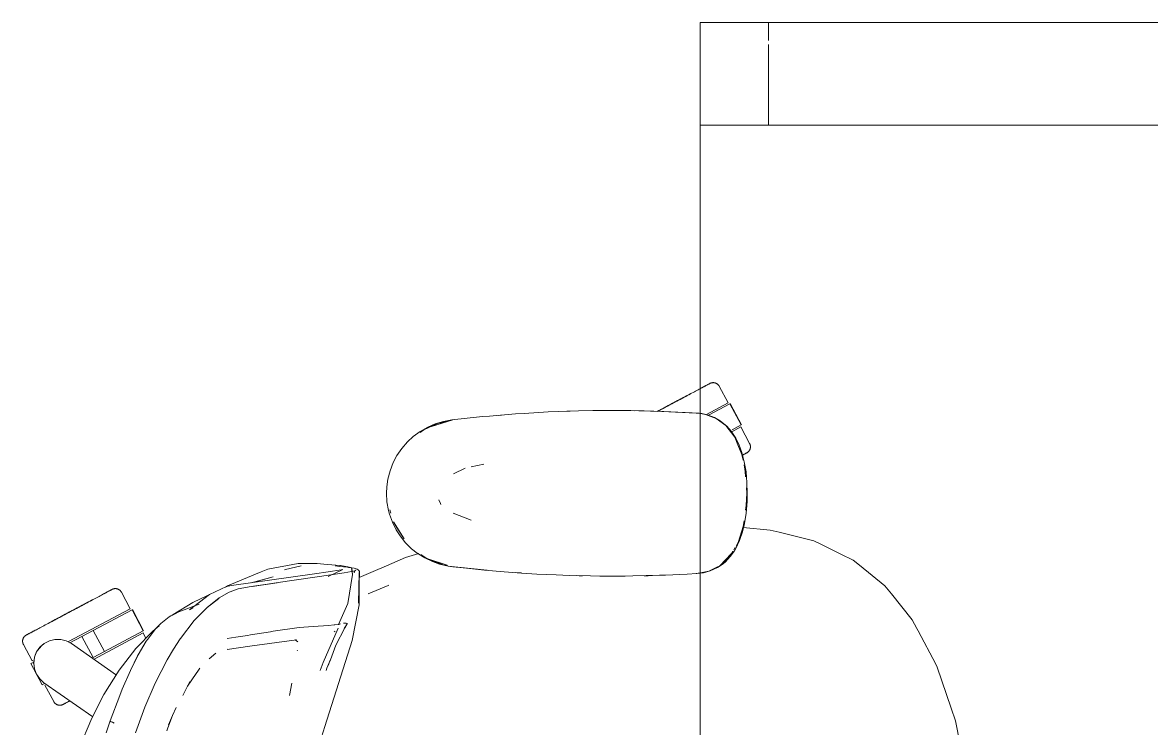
# Model space of a CAD drawing. Header units: millimetres. Extents: x 155927 to 326028, y -36033 to 97293.
# Drawn here: x 158145 to 158806, y 10579 to 10992 of the extents above; entities that cross this region are included whole.
import ezdxf

# ---------------------------------------------------------------- set-up
doc = ezdxf.new("R2010")
doc.units = ezdxf.units.MM
doc.header["$MEASUREMENT"] = 0
doc.layers.add('G-IMPT', color=8, linetype='CONTINUOUS', lineweight=9)
doc.layers.add('I-FURN', color=8, linetype='CONTINUOUS', lineweight=9)

msp = doc.modelspace()

# ---------------------------------------------------------------- linework, layer by layer
at = {"layer": 'G-IMPT'}
for p, q in [((158433.3, 10763.27), (158418.24, 10762.02)), ((158433.3, 10763.27), (158438.39, 10763.6)), ((158438.39, 10763.6), (158452.53, 10764.41)), ((158458.55, 10764.66), (158452.53, 10764.41)), ((158458.55, 10764.66), (158470.31, 10765.05)), ((158463.44, 10764.8), (158465.37, 10764.91)), ((158478.73, 10765.21), (158470.31, 10765.05)), ((158478.73, 10765.21), (158489.52, 10765.3)), ((158478.73, 10765.21), (158498.91, 10765.26)), ((158478.73, 10765.21), (158508.75, 10765.1)), ((158508.75, 10765.1), (158489.52, 10765.3)), ((158498.91, 10765.26), (158508.75, 10765.1)), ((158498.91, 10765.26), (158520.31, 10764.75)), ((158498.91, 10765.26), (158519.1, 10764.79)), ((158498.91, 10765.22), (158500.95, 10765.24)), ((158500.95, 10765.24), (158503.16, 10765.16)), ((158508.75, 10765.1), (158520.31, 10764.75)), ((158520.31, 10764.75), (158519.1, 10764.79)), ((158519.1, 10764.79), (158540.88, 10763.71)), ((158519.1, 10764.79), (158539.28, 10763.82)), ((158520.31, 10764.75), (158540.88, 10763.71)), ((158540.88, 10763.71), (158539.28, 10763.82)), ((158540.88, 10763.71), (158542.53, 10763.45)), ((158544.75, 10762.99), (158541.65, 10763.46)), ((158544.93, 10763.01), (158542.53, 10763.45)), ((158544.75, 10762.99), (158550.94, 10760.58)), ((158544.93, 10763.01), (158546.27, 10762.64)), ((158387.73, 10757.73), (158379.67, 10753.99)), ((158382.04, 10755.6), (158386.28, 10757.41)), ((158396.7, 10759.77), (158384.24, 10755.94)), ((158384.24, 10755.94), (158393.39, 10758.85)), ((158386.28, 10757.41), (158391.14, 10758.88)), ((158387.73, 10757.73), (158396.14, 10759.64)), ((158396.19, 10759.77), (158391.14, 10758.88)), ((158396.7, 10759.77), (158393.39, 10758.85)), ((158414.11, 10761.68), (158396.19, 10759.77)), ((158418.24, 10762.02), (158414.11, 10761.68)), ((158425.12, 10762.62), (158423.44, 10762.45)), ((158549.91, 10761.25), (158546.27, 10762.64)), ((158549.91, 10761.25), (158553.35, 10759.29)), ((158550.94, 10760.58), (158556.57, 10756.41)), ((158553.35, 10759.29), (158557.09, 10756.21)), ((158556.57, 10756.41), (158561.78, 10749.62)), ((158559.75, 10753.18), (158557.09, 10756.21)), ((158373.52, 10750.09), (158370.08, 10746.92)), ((158373.52, 10750.09), (158377.6, 10753.09)), ((158377.56, 10752.39), (158379.67, 10753.99)), ((158382.04, 10755.6), (158377.6, 10753.09)), ((158562.41, 10749.13), (158559.75, 10753.18)), ((158561.78, 10749.62), (158563.62, 10745.23)), ((158363.93, 10738.92), (158366.76, 10743.09)), ((158366.76, 10743.09), (158370.08, 10746.92)), ((158562.41, 10749.13), (158564.39, 10745.05)), ((158565.95, 10739.61), (158563.62, 10745.23)), ((158565.98, 10740.72), (158564.39, 10745.05)), ((158363.93, 10738.92), (158361.74, 10734.76)), ((158565.95, 10739.61), (158566.66, 10736.14)), ((158565.98, 10740.72), (158567.41, 10735.24)), ((158358.64, 10725.18), (158359.9, 10730.05)), ((158361.74, 10734.76), (158359.9, 10730.05)), ((158397.07, 10728.2), (158403.85, 10731.46)), ((158414.9, 10733.8), (158407.47, 10732.23)), ((158567.22, 10733.39), (158567.99, 10729.65)), ((158568.41, 10729.31), (158567.41, 10735.24)), ((158358.64, 10725.18), (158357.99, 10720.67)), ((158567.99, 10729.65), (158568.19, 10726.44)), ((158568.41, 10729.31), (158568.97, 10723.16)), ((158569.15, 10716.82), (158568.97, 10723.16)), ((158357.82, 10716.82), (158357.99, 10720.67)), ((158357.82, 10716.82), (158358.12, 10711.78)), ((158568.55, 10709.65), (158568.78, 10716.82)), ((158568.59, 10719.93), (158568.78, 10716.82)), ((158569.06, 10712.31), (158569.15, 10716.82)), ((158358.12, 10711.78), (158359, 10706.83)), ((158388.44, 10712.99), (158389.45, 10710.77)), ((158389.45, 10710.77), (158389.75, 10710.32)), ((158569.06, 10712.31), (158568.49, 10705)), ((158359, 10706.83), (158359.56, 10704.7)), ((158361.27, 10699.93), (158359.56, 10704.7)), ((158360.36, 10705.14), (158359.74, 10707.17)), ((158407.4, 10701.1), (158396.98, 10705.25)), ((158567.37, 10698.24), (158568.49, 10705)), ((158568.55, 10709.65), (158568.15, 10706.87)), ((158361.27, 10699.93), (158363.51, 10695.42)), ((158361.92, 10700.03), (158364.08, 10696.35)), ((158361.92, 10700.03), (158368.24, 10690.08)), ((158566.82, 10697.4), (158563.79, 10688)), ((158566.39, 10694.31), (158567.37, 10698.24)), ((158566.69, 10696.77), (158582.57, 10695.33)), ((158567.28, 10700.69), (158566.82, 10697.4)), ((158363.51, 10695.42), (158365.78, 10691.87)), ((158364.08, 10696.35), (158368.24, 10690.08)), ((158368.97, 10687.9), (158365.78, 10691.87)), ((158566.39, 10694.31), (158564.65, 10689.22)), ((158582.57, 10695.33), (158587.86, 10694.03)), ((158590.23, 10693.45), (158587.86, 10694.03)), ((158608.17, 10689.05), (158590.23, 10693.45)), ((158368.97, 10687.9), (158372.58, 10684.35)), ((158372.58, 10684.35), (158375.88, 10681.73)), ((158562.04, 10685.08), (158561.18, 10683.64)), ((158562.45, 10684.58), (158561.64, 10683.21)), ((158564.65, 10689.22), (158562.45, 10684.58)), ((158563.79, 10688), (158562.57, 10685.96)), ((158612.53, 10686.9), (158608.17, 10689.05)), ((158612.53, 10686.9), (158624, 10681.26)), ((158369.05, 10679.28), (158357.92, 10674.42)), ((158369.05, 10679.28), (158376.87, 10681.54)), ((158380.21, 10679), (158375.88, 10681.73)), ((158381.53, 10678.6), (158377.95, 10681.02)), ((158380.21, 10679), (158384.79, 10676.81)), ((158381.53, 10678.6), (158384.24, 10677.7)), ((158381.53, 10678.6), (158393.39, 10674.79)), ((158390.75, 10675), (158382.57, 10678.2)), ((158384.24, 10677.7), (158393.39, 10674.79)), ((158384.79, 10676.81), (158388.92, 10675.36)), ((158560.02, 10681.79), (158553.12, 10674.4)), ((158558.83, 10679.7), (158553.12, 10674.4)), ((158558.61, 10680.16), (158555.53, 10676.63)), ((158556.33, 10676.71), (158559.2, 10679.76)), ((158560.02, 10681.79), (158558.74, 10680.32)), ((158560.71, 10682.85), (158558.83, 10679.7)), ((158559.2, 10679.76), (158561.64, 10683.21)), ((158631.17, 10677.73), (158624, 10681.26)), ((158634.82, 10674.75), (158631.17, 10677.73)), ((158281.14, 10669.47), (158284.5, 10670.86)), ((158288.36, 10672.46), (158284.5, 10670.86)), ((158306.06, 10675.69), (158288.36, 10672.46)), ((158298.62, 10672.24), (158298.04, 10672.09)), ((158307.92, 10674.28), (158298.62, 10672.24)), ((158306.06, 10675.69), (158313.03, 10675.72)), ((158317.2, 10675.72), (158313.03, 10675.72)), ((158314.34, 10669.51), (158325, 10670.95)), ((158321.15, 10675.38), (158317.2, 10675.72)), ((158321.15, 10675.38), (158330.48, 10674.58)), ((158323.75, 10668.14), (158332.19, 10672.14)), ((158326.3, 10671.17), (158325, 10670.95)), ((158325.3, 10669.12), (158333.15, 10670.23)), ((158331.32, 10672), (158326.3, 10671.17)), ((158330.31, 10674.06), (158327.72, 10674.27)), ((158330.31, 10674.06), (158335, 10673.54)), ((158330.48, 10674.58), (158330.95, 10674.53)), ((158335.2, 10673.72), (158330.95, 10674.53)), ((158332.19, 10672.14), (158331.32, 10672)), ((158339.42, 10671.34), (158333.15, 10670.23)), ((158335.61, 10673.46), (158335, 10673.54)), ((158335.2, 10673.72), (158337.52, 10673.28)), ((158335.61, 10673.46), (158338.89, 10672.93)), ((158337.28, 10672.87), (158337.91, 10669.33)), ((158337.28, 10672.87), (158337.97, 10669.29)), ((158337.91, 10669.33), (158337.52, 10673.28)), ((158338.8, 10671.17), (158339.9, 10671.73)), ((158338.8, 10671.17), (158339.42, 10671.34)), ((158338.89, 10672.93), (158340.75, 10672.38)), ((158339.08, 10670.8), (158339, 10670.3)), ((158339.08, 10670.8), (158339.4, 10671.34)), ((158339.4, 10671.34), (158339.9, 10671.73)), ((158341.29, 10672.06), (158340.75, 10672.38)), ((158341.29, 10672.06), (158341.66, 10671.56)), ((158341.45, 10652.43), (158342.03, 10670.87)), ((158341.45, 10652.43), (158341.93, 10670.41)), ((158342.06, 10670.99), (158341.66, 10671.56)), ((158342.06, 10670.99), (158341.87, 10670.12)), ((158341.87, 10670.12), (158341.89, 10670.24)), ((158341.88, 10651.54), (158341.93, 10670.41)), ((158341.93, 10670.41), (158341.89, 10670.24)), ((158350.09, 10671), (158341.92, 10667.44)), ((158342.03, 10670.87), (158341.93, 10670.41)), ((158357.92, 10674.42), (158350.09, 10671)), ((158393.88, 10674.2), (158388.92, 10675.36)), ((158393.81, 10674.42), (158390.75, 10675)), ((158393.88, 10674.2), (158416.84, 10671.75)), ((158393.88, 10674.2), (158396.7, 10673.87)), ((158393.88, 10674.2), (158415.32, 10671.85)), ((158416.84, 10671.75), (158396.7, 10673.87)), ((158415.32, 10671.85), (158426.72, 10670.86)), ((158437, 10670.14), (158426.72, 10670.86)), ((158434.96, 10670.27), (158433.54, 10670.41)), ((158434.96, 10670.27), (158436.87, 10670.18)), ((158541.58, 10670.25), (158539.28, 10669.82)), ((158546.62, 10671.19), (158541.65, 10670.26)), ((158541.65, 10670.09), (158543.51, 10670.32)), ((158543.51, 10670.32), (158547.47, 10671.39)), ((158550.88, 10673.29), (158546.62, 10671.19)), ((158551.79, 10673.37), (158547.47, 10671.39)), ((158550.88, 10673.29), (158553.12, 10674.4)), ((158551.79, 10673.37), (158555.01, 10675.58)), ((158553.12, 10674.4), (158555.53, 10676.63)), ((158556.33, 10676.71), (158555.01, 10675.58)), ((158634.82, 10674.75), (158649.77, 10662.58)), ((158264.69, 10662.68), (158281.14, 10669.47)), ((158314.34, 10669.51), (158267.12, 10662.84)), ((158291.54, 10667.96), (158278.6, 10664.46)), ((158293.82, 10664.47), (158278.66, 10662.17)), ((158294.43, 10664.57), (158279.24, 10662.24)), ((158293.82, 10664.47), (158279.24, 10662.24)), ((158291.54, 10667.96), (158279.65, 10664.61)), ((158294.43, 10664.57), (158325.3, 10669.12)), ((158335.25, 10652.24), (158337.97, 10669.29)), ((158437, 10670.14), (158445.88, 10669.57)), ((158457.18, 10669.04), (158445.88, 10669.57)), ((158457.18, 10669.04), (158465.06, 10668.74)), ((158477.37, 10668.45), (158465.06, 10668.74)), ((158468.93, 10668.66), (158470.59, 10668.58)), ((158470.59, 10668.58), (158472.67, 10668.58)), ((158477.37, 10668.45), (158482.84, 10668.37)), ((158497.55, 10668.37), (158482.84, 10668.37)), ((158502.06, 10668.42), (158497.55, 10668.37)), ((158502.06, 10668.42), (158517.73, 10668.8)), ((158508.79, 10668.59), (158511.01, 10668.6)), ((158513.69, 10668.71), (158511.01, 10668.6)), ((158517.73, 10668.8), (158521.28, 10668.92)), ((158533.84, 10669.54), (158521.28, 10668.92)), ((158533.84, 10669.54), (158539.5, 10669.82)), ((158539.5, 10669.82), (158541.58, 10670.08)), ((158242.54, 10648.64), (158254.19, 10657.56)), ((158254.19, 10657.56), (158260.77, 10660.62)), ((158259.94, 10655.62), (158265.78, 10658.91)), ((158260.77, 10660.62), (158264.13, 10662.19)), ((158263.52, 10661.9), (158264.69, 10662.68)), ((158267.12, 10662.84), (158264.13, 10662.19)), ((158266.2, 10659.12), (158265.78, 10658.91)), ((158266.2, 10659.12), (158270.99, 10660.87)), ((158270.99, 10660.87), (158278.66, 10662.17)), ((158347.03, 10657.97), (158358.88, 10662.9)), ((158359.15, 10663), (158358.88, 10662.9)), ((158649.77, 10662.58), (158653.53, 10657.92)), ((158665.74, 10642.79), (158653.53, 10657.92)), ((158232.98, 10645.81), (158244.43, 10652.93)), ((158248.2, 10651.87), (158236.29, 10647.36)), ((158244.43, 10652.93), (158253.06, 10656.91)), ((158259.72, 10655.29), (158252.77, 10649.89)), ((158252.77, 10649.89), (158256.34, 10652.7)), ((158252.98, 10650.2), (158259.94, 10655.62)), ((158259.72, 10655.29), (158256.34, 10652.7)), ((158335.25, 10652.24), (158329.67, 10639.95)), ((158337.69, 10630.59), (158341.88, 10651.54)), ((158230.49, 10644.5), (158225.62, 10640.64)), ((158231.62, 10645.12), (158230.49, 10644.5)), ((158231.62, 10645.12), (158234.06, 10646.29)), ((158232.98, 10645.81), (158232.21, 10645.31)), ((158234.06, 10646.29), (158236.29, 10647.36)), ((158242.54, 10648.64), (158244.38, 10649.69)), ((158252.98, 10650.2), (158245.24, 10642.3)), ((158222.73, 10637.62), (158218.01, 10631.49)), ((158224.73, 10639.2), (158221.06, 10636.2)), ((158222.73, 10637.62), (158225.62, 10640.64)), ((158245.24, 10642.3), (158237.22, 10631.86)), ((158306.67, 10638.26), (158291.45, 10636.05)), ((158306.67, 10638.26), (158306.75, 10638.27)), ((158306.75, 10638.27), (158314.99, 10638.89)), ((158323.84, 10639.52), (158314.99, 10638.89)), ((158320.71, 10617.76), (158329.64, 10637.92)), ((158323.84, 10639.52), (158327.25, 10639.77)), ((158327.62, 10639.82), (158327.25, 10639.77)), ((158327.62, 10639.82), (158330.08, 10640.1)), ((158328.26, 10627.87), (158333.54, 10637.98)), ((158330.08, 10640.1), (158330.14, 10640.12)), ((158330.91, 10640.4), (158330.14, 10640.12)), ((158332.65, 10640.88), (158334.18, 10640.71)), ((158334.89, 10640.43), (158333.05, 10637.73)), ((158334.89, 10640.43), (158333.54, 10637.98)), ((158334.18, 10640.71), (158334.87, 10640.56)), ((158334.87, 10640.56), (158334.89, 10640.43)), ((158334.89, 10640.43), (158334.93, 10640.27)), ((158665.74, 10642.79), (158668.44, 10637.66)), ((158669.17, 10636.28), (158668.44, 10637.66)), ((158221.06, 10636.2), (158211.1, 10625.9)), ((158218.01, 10631.49), (158217.15, 10630.2)), ((158233.17, 10625.51), (158237.05, 10631.61)), ((158237.22, 10631.86), (158237.05, 10631.61)), ((158269.63, 10632.61), (158264.56, 10631.87)), ((158269.63, 10632.61), (158276.47, 10633.67)), ((158276.47, 10633.67), (158278.13, 10633.94)), ((158277.82, 10627.26), (158305.16, 10630.99)), ((158289.9, 10635.8), (158278.13, 10633.94)), ((158291.45, 10636.05), (158289.9, 10635.8)), ((158306.01, 10629.88), (158304.45, 10631.12)), ((158304.66, 10631.08), (158304.89, 10631.04)), ((158305.16, 10630.99), (158304.89, 10631.04)), ((158321.7, 10580.34), (158337.69, 10630.59)), ((158327.26, 10635.75), (158327.7, 10636.02)), ((158669.17, 10636.28), (158679.47, 10616.77)), ((158201.29, 10613.3), (158211.1, 10625.9)), ((158212.42, 10622.2), (158217.15, 10630.2)), ((158233.17, 10625.51), (158229.4, 10619.28)), ((158277.82, 10627.26), (158264.47, 10625.48)), ((158264.47, 10625.48), (158264.94, 10625.62)), ((158305.66, 10624.93), (158305.61, 10624.58)), ((158328.26, 10627.87), (158325.01, 10619.4)), ((158207.89, 10613.15), (158212.42, 10622.2)), ((158207.89, 10613.15), (158212.11, 10621.6)), ((158208.11, 10613.59), (158212.42, 10622.2)), ((158212.42, 10622.2), (158212.11, 10621.6)), ((158225.83, 10612.49), (158229.4, 10619.28)), ((158253.97, 10619.98), (158257.88, 10623.32)), ((158318.97, 10613.18), (158320.71, 10617.76)), ((158322.99, 10614.5), (158325.02, 10619.61)), ((158325.01, 10619.4), (158322.99, 10614.5)), ((158325.02, 10619.61), (158323.61, 10616.07)), ((158201.29, 10613.3), (158192.32, 10599.01)), ((158207.89, 10613.15), (158203.12, 10602.19)), ((158208.11, 10613.59), (158207.89, 10613.15)), ((158225.83, 10612.49), (158222.44, 10605.76)), ((158244.2, 10608.21), (158247.7, 10613.34)), ((158247.7, 10613.34), (158248.45, 10614.45)), ((158322.99, 10614.5), (158322.43, 10613.09)), ((158679.47, 10616.77), (158680.34, 10615.11)), ((158688.49, 10591.02), (158680.34, 10615.11)), ((158216.27, 10591.54), (158222.44, 10605.76)), ((158238.57, 10598.55), (158242.75, 10606.65)), ((158241.25, 10603.88), (158243.81, 10607.63)), ((158241.25, 10603.88), (158242.75, 10606.65)), ((158243.81, 10607.63), (158244.2, 10608.21)), ((158300.98, 10598.46), (158302.39, 10605.71)), ((158192.32, 10599.01), (158185.23, 10585.23)), ((158201.64, 10598.51), (158196.07, 10583.54)), ((158203.12, 10602.19), (158201.64, 10598.51)), ((158216.27, 10591.54), (158210.81, 10576.66)), ((158234.69, 10591.5), (158232.5, 10586.66)), ((158688.49, 10591.02), (158691.01, 10583.59)), ((158177.71, 10567.26), (158185.23, 10585.23)), ((158232.5, 10586.66), (158229.78, 10579.58)), ((158232.5, 10586.66), (158230.19, 10581.21)), ((158196.1, 10583.55), (158193.7, 10576.61)), ((158196.07, 10583.54), (158196.1, 10583.41)), ((158196.1, 10583.41), (158196.1, 10583.55)), ((158196.1, 10583.41), (158196.51, 10583.14)), ((158196.1, 10583.41), (158196.11, 10583.37)), ((158196.51, 10583.14), (158196.11, 10583.37)), ((158197.33, 10582.76), (158196.51, 10583.14)), ((158196.69, 10583.04), (158196.51, 10583.14)), ((158197.33, 10582.76), (158196.69, 10583.04)), ((158197.33, 10582.76), (158198.39, 10582.34)), ((158197.33, 10582.76), (158197.8, 10582.56)), ((158198.39, 10582.34), (158197.8, 10582.56)), ((158229.11, 10577.85), (158229.78, 10579.58)), ((158321.7, 10580.34), (158312.52, 10550.37)), ((158693.88, 10569.77), (158691.01, 10583.59))]:
    msp.add_line(p, q, dxfattribs=at)
at = {"layer": 'I-FURN'}
for p, q in [((158541.58, 10992.36), (159341.58, 10992.36)), ((158581.58, 10992.36), (158541.58, 10992.36)), ((158541.58, 10992.36), (158541.58, 10932.36)), ((158541.58, 10932.36), (158541.58, 10992.36)), ((159341.58, 10992.36), (158541.58, 10992.36)), ((158541.58, 10992.36), (158541.58, 9392.36)), ((158541.58, 9392.36), (158541.58, 10992.36)), ((158541.58, 10992.36), (159341.58, 10992.36)), ((159301.58, 10992.36), (158581.58, 10992.36)), ((158581.58, 10992.36), (158581.58, 10981.78)), ((158581.58, 10992.36), (158581.58, 10981.78)), ((158581.58, 10979.46), (158581.58, 10932.36)), ((158581.58, 10979.46), (158581.58, 10932.36)), ((158541.58, 10932.36), (158581.58, 10932.36)), ((158976.58, 10932.36), (158541.58, 10932.36)), ((158581.58, 10932.36), (159301.58, 10932.36)), ((158538.14, 10776.27), (158537.35, 10775.85)), ((158538.9, 10776.67), (158538.14, 10776.27)), ((158539.64, 10777.06), (158538.9, 10776.67)), ((158540.35, 10777.44), (158539.64, 10777.06)), ((158541.02, 10777.8), (158540.35, 10777.44)), ((158541.65, 10778.13), (158541.02, 10777.8)), ((158541.67, 10778.14), (158541.65, 10778.13)), ((158542.29, 10778.47), (158541.67, 10778.14)), ((158542.87, 10778.78), (158542.29, 10778.47)), ((158542.56, 10778.62), (158543.13, 10778.92)), ((158543.42, 10779.08), (158542.87, 10778.78)), ((158543.13, 10778.92), (158543.67, 10779.2)), ((158543.94, 10779.35), (158543.42, 10779.08)), ((158543.67, 10779.2), (158544.17, 10779.47)), ((158544.42, 10779.61), (158543.94, 10779.35)), ((158544.17, 10779.47), (158544.63, 10779.72)), ((158544.87, 10779.84), (158544.42, 10779.61)), ((158544.63, 10779.72), (158545.06, 10779.95)), ((158545.28, 10780.06), (158544.87, 10779.84)), ((158545.06, 10779.95), (158545.46, 10780.16)), ((158545.65, 10780.26), (158545.28, 10780.06)), ((158545.46, 10780.16), (158545.81, 10780.34)), ((158545.99, 10780.44), (158545.65, 10780.26)), ((158545.81, 10780.34), (158546.13, 10780.51)), ((158546.28, 10780.6), (158545.99, 10780.44)), ((158546.13, 10780.51), (158546.41, 10780.66)), ((158546.54, 10780.73), (158546.28, 10780.6)), ((158546.41, 10780.66), (158546.65, 10780.79)), ((158546.76, 10780.85), (158546.54, 10780.73)), ((158546.65, 10780.79), (158546.85, 10780.9)), ((158546.94, 10780.95), (158546.76, 10780.85)), ((158546.85, 10780.9), (158547.01, 10780.98)), ((158547.08, 10781.02), (158546.94, 10780.95)), ((158547.01, 10780.98), (158547.13, 10781.05)), ((158547.18, 10781.07), (158547.08, 10781.02)), ((158547.13, 10781.05), (158547.22, 10781.09)), ((158547.24, 10781.11), (158547.18, 10781.07)), ((158547.22, 10781.09), (158547.26, 10781.11)), ((158547.26, 10781.12), (158547.24, 10781.11)), ((158547.26, 10781.12), (158547.41, 10781.19)), ((158547.26, 10781.11), (158547.26, 10781.12)), ((158547.41, 10781.19), (158547.55, 10781.26)), ((158547.55, 10781.26), (158547.7, 10781.32)), ((158547.7, 10781.32), (158547.85, 10781.37)), ((158547.85, 10781.37), (158548.01, 10781.42)), ((158548.01, 10781.42), (158548.16, 10781.46)), ((158548.16, 10781.46), (158548.32, 10781.5)), ((158548.32, 10781.5), (158548.48, 10781.53)), ((158548.48, 10781.53), (158548.64, 10781.56)), ((158548.64, 10781.56), (158548.8, 10781.57)), ((158548.8, 10781.57), (158548.96, 10781.58)), ((158548.96, 10781.58), (158549.12, 10781.59)), ((158549.12, 10781.59), (158549.28, 10781.59)), ((158549.28, 10781.59), (158549.44, 10781.58)), ((158549.44, 10781.58), (158549.6, 10781.56)), ((158549.6, 10781.56), (158549.76, 10781.54)), ((158549.76, 10781.54), (158549.92, 10781.52)), ((158549.92, 10781.52), (158550.08, 10781.48)), ((158550.08, 10781.48), (158550.24, 10781.44)), ((158550.24, 10781.44), (158550.39, 10781.4)), ((158550.39, 10781.4), (158550.54, 10781.34)), ((158550.54, 10781.34), (158550.69, 10781.28)), ((158550.69, 10781.28), (158550.84, 10781.22)), ((158550.84, 10781.22), (158550.99, 10781.15)), ((158550.99, 10781.15), (158551.13, 10781.07)), ((158551.13, 10781.07), (158551.27, 10780.99)), ((158551.27, 10780.99), (158551.4, 10780.9)), ((158551.4, 10780.9), (158551.53, 10780.81)), ((158551.53, 10780.81), (158551.66, 10780.71)), ((158551.66, 10780.71), (158551.79, 10780.61)), ((158551.79, 10780.61), (158551.91, 10780.5)), ((158551.91, 10780.5), (158552.02, 10780.39)), ((158552.02, 10780.39), (158552.13, 10780.27)), ((158552.13, 10780.27), (158552.24, 10780.15)), ((158552.24, 10780.15), (158552.34, 10780.03)), ((158552.34, 10780.03), (158552.44, 10779.9)), ((158552.44, 10779.9), (158552.53, 10779.77)), ((158552.53, 10779.77), (158552.61, 10779.63)), ((158552.61, 10779.63), (158552.69, 10779.49)), ((158552.69, 10779.49), (158552.71, 10779.45)), ((158557.86, 10769.76), (158552.71, 10779.45)), ((158525.4, 10769.49), (158524.41, 10768.96)), ((158524.87, 10769.21), (158525.86, 10769.74)), ((158526.4, 10770.02), (158525.4, 10769.49)), ((158525.86, 10769.74), (158526.85, 10770.27)), ((158527.39, 10770.55), (158526.4, 10770.02)), ((158526.85, 10770.27), (158527.84, 10770.79)), ((158528.36, 10771.07), (158527.39, 10770.55)), ((158527.84, 10770.79), (158528.81, 10771.31)), ((158529.33, 10771.58), (158528.36, 10771.07)), ((158528.81, 10771.31), (158529.78, 10771.82)), ((158530.29, 10772.09), (158529.33, 10771.58)), ((158529.78, 10771.82), (158530.73, 10772.32)), ((158531.23, 10772.59), (158530.29, 10772.09)), ((158530.73, 10772.32), (158531.66, 10772.82)), ((158532.16, 10773.09), (158531.23, 10772.59)), ((158531.66, 10772.82), (158532.59, 10773.31)), ((158533.08, 10773.57), (158532.16, 10773.09)), ((158532.59, 10773.31), (158533.49, 10773.79)), ((158533.97, 10774.05), (158533.08, 10773.57)), ((158533.49, 10773.79), (158534.38, 10774.27)), ((158534.85, 10774.52), (158533.97, 10774.05)), ((158534.38, 10774.27), (158535.25, 10774.73)), ((158535.71, 10774.97), (158534.85, 10774.52)), ((158535.25, 10774.73), (158536.09, 10775.18)), ((158536.54, 10775.42), (158535.71, 10774.97)), ((158537.35, 10775.85), (158536.54, 10775.42)), ((158557.86, 10769.76), (158545.2, 10763.03)), ((158565.73, 10756.96), (158559.16, 10769.32)), ((158517.4, 10765.24), (158516.41, 10764.71)), ((158516.87, 10764.95), (158517.85, 10765.48)), ((158518.39, 10765.76), (158517.4, 10765.24)), ((158517.85, 10765.48), (158518.85, 10766.01)), ((158519.39, 10766.29), (158518.39, 10765.76)), ((158518.85, 10766.01), (158519.85, 10766.54)), ((158520.39, 10766.83), (158519.39, 10766.29)), ((158519.85, 10766.54), (158520.85, 10767.07)), ((158521.39, 10767.36), (158520.39, 10766.83)), ((158520.85, 10767.07), (158521.85, 10767.61)), ((158522.4, 10767.9), (158521.39, 10767.36)), ((158521.85, 10767.61), (158522.86, 10768.14)), ((158523.4, 10768.43), (158522.4, 10767.9)), ((158522.86, 10768.14), (158523.86, 10768.68)), ((158524.41, 10768.96), (158523.4, 10768.43)), ((158523.86, 10768.68), (158524.87, 10769.21)), ((158546.48, 10762.58), (158558.99, 10769.23)), ((158558.99, 10769.23), (158565.56, 10756.87)), ((158565.56, 10756.87), (158560.27, 10754.05)), ((158565.38, 10755.64), (158560.18, 10752.88)), ((158570.53, 10745.95), (158565.38, 10755.64)), ((158570.53, 10745.95), (158570.6, 10745.81)), ((158570.6, 10745.81), (158570.67, 10745.66)), ((158570.67, 10745.66), (158570.73, 10745.51)), ((158570.73, 10745.51), (158570.78, 10745.36)), ((158570.78, 10745.36), (158570.83, 10745.21)), ((158570.85, 10742.98), (158570.8, 10742.83)), ((158570.83, 10745.21), (158570.87, 10745.05)), ((158570.89, 10743.14), (158570.85, 10742.98)), ((158570.87, 10745.05), (158570.91, 10744.89)), ((158570.92, 10743.29), (158570.89, 10743.14)), ((158570.91, 10744.89), (158570.94, 10744.74)), ((158570.95, 10743.45), (158570.92, 10743.29)), ((158570.94, 10744.74), (158570.96, 10744.58)), ((158570.97, 10743.61), (158570.95, 10743.45)), ((158570.96, 10744.58), (158570.98, 10744.42)), ((158570.99, 10743.77), (158570.97, 10743.61)), ((158570.98, 10744.42), (158570.99, 10744.26)), ((158570.99, 10744.26), (158571, 10744.09)), ((158571, 10743.93), (158570.99, 10743.77)), ((158571, 10744.09), (158571, 10743.93)), ((158566.23, 10739.1), (158566.66, 10739.33)), ((158566.87, 10739.45), (158566.46, 10739.23)), ((158566.66, 10739.33), (158567.05, 10739.54)), ((158567.25, 10739.64), (158566.87, 10739.45)), ((158567.05, 10739.54), (158567.41, 10739.73)), ((158567.58, 10739.82), (158567.25, 10739.64)), ((158567.41, 10739.73), (158567.72, 10739.9)), ((158567.88, 10739.98), (158567.58, 10739.82)), ((158567.72, 10739.9), (158568, 10740.05)), ((158568.14, 10740.12), (158567.88, 10739.98)), ((158568, 10740.05), (158568.24, 10740.17)), ((158568.36, 10740.24), (158568.14, 10740.12)), ((158568.24, 10740.17), (158568.45, 10740.28)), ((158568.54, 10740.33), (158568.36, 10740.24)), ((158568.45, 10740.28), (158568.61, 10740.37)), ((158568.68, 10740.41), (158568.54, 10740.33)), ((158568.61, 10740.37), (158568.73, 10740.43)), ((158568.78, 10740.46), (158568.68, 10740.41)), ((158568.73, 10740.43), (158568.81, 10740.48)), ((158568.84, 10740.49), (158568.78, 10740.46)), ((158568.81, 10740.48), (158568.85, 10740.5)), ((158568.86, 10740.5), (158568.84, 10740.49)), ((158568.85, 10740.5), (158568.86, 10740.5)), ((158568.9, 10740.52), (158568.86, 10740.5)), ((158569.04, 10740.6), (158568.9, 10740.52)), ((158569.17, 10740.69), (158569.04, 10740.6)), ((158569.31, 10740.78), (158569.17, 10740.69)), ((158569.44, 10740.87), (158569.31, 10740.78)), ((158569.56, 10740.98), (158569.44, 10740.87)), ((158569.68, 10741.08), (158569.56, 10740.98)), ((158569.8, 10741.19), (158569.68, 10741.08)), ((158569.91, 10741.31), (158569.8, 10741.19)), ((158570.02, 10741.43), (158569.91, 10741.31)), ((158570.12, 10741.55), (158570.02, 10741.43)), ((158570.22, 10741.68), (158570.12, 10741.55)), ((158570.31, 10741.81), (158570.22, 10741.68)), ((158570.4, 10741.95), (158570.31, 10741.81)), ((158570.48, 10742.09), (158570.4, 10741.95)), ((158570.56, 10742.23), (158570.48, 10742.09)), ((158570.63, 10742.38), (158570.56, 10742.23)), ((158570.69, 10742.52), (158570.63, 10742.38)), ((158570.75, 10742.67), (158570.69, 10742.52)), ((158570.8, 10742.83), (158570.75, 10742.67)), ((158190.89, 10657.24), (158190.22, 10656.88)), ((158191.54, 10657.58), (158190.89, 10657.24)), ((158192.16, 10657.91), (158191.54, 10657.58)), ((158192.74, 10658.22), (158192.16, 10657.91)), ((158192.43, 10658.06), (158193, 10658.36)), ((158193.29, 10658.52), (158192.74, 10658.22)), ((158193, 10658.36), (158193.54, 10658.64)), ((158193.81, 10658.79), (158193.29, 10658.52)), ((158193.54, 10658.64), (158194.04, 10658.91)), ((158194.29, 10659.05), (158193.81, 10658.79)), ((158194.04, 10658.91), (158194.5, 10659.16)), ((158194.74, 10659.28), (158194.29, 10659.05)), ((158194.5, 10659.16), (158194.93, 10659.39)), ((158195.15, 10659.5), (158194.74, 10659.28)), ((158194.93, 10659.39), (158195.33, 10659.6)), ((158195.52, 10659.7), (158195.15, 10659.5)), ((158195.33, 10659.6), (158195.68, 10659.79)), ((158195.86, 10659.88), (158195.52, 10659.7)), ((158195.68, 10659.79), (158196, 10659.95)), ((158196.15, 10660.04), (158195.86, 10659.88)), ((158196, 10659.95), (158196.28, 10660.1)), ((158196.41, 10660.17), (158196.15, 10660.04)), ((158196.28, 10660.1), (158196.52, 10660.23)), ((158196.63, 10660.29), (158196.41, 10660.17)), ((158196.52, 10660.23), (158196.72, 10660.34)), ((158196.81, 10660.39), (158196.63, 10660.29)), ((158196.72, 10660.34), (158196.88, 10660.42)), ((158196.95, 10660.46), (158196.81, 10660.39)), ((158196.88, 10660.42), (158197, 10660.49)), ((158197.05, 10660.51), (158196.95, 10660.46)), ((158197, 10660.49), (158197.09, 10660.53)), ((158197.11, 10660.55), (158197.05, 10660.51)), ((158197.09, 10660.53), (158197.13, 10660.55)), ((158197.13, 10660.56), (158197.11, 10660.55)), ((158197.13, 10660.56), (158197.28, 10660.63)), ((158197.13, 10660.55), (158197.13, 10660.56)), ((158197.28, 10660.63), (158197.42, 10660.7)), ((158197.42, 10660.7), (158197.57, 10660.76)), ((158197.57, 10660.76), (158197.72, 10660.81)), ((158197.72, 10660.81), (158197.88, 10660.86)), ((158197.88, 10660.86), (158198.03, 10660.91)), ((158198.03, 10660.91), (158198.19, 10660.94)), ((158198.19, 10660.94), (158198.35, 10660.97)), ((158198.35, 10660.97), (158198.51, 10661)), ((158198.51, 10661), (158198.67, 10661.01)), ((158198.67, 10661.01), (158198.83, 10661.02)), ((158198.83, 10661.02), (158198.99, 10661.03)), ((158198.99, 10661.03), (158199.15, 10661.03)), ((158199.15, 10661.03), (158199.31, 10661.02)), ((158199.31, 10661.02), (158199.47, 10661)), ((158199.47, 10661), (158199.63, 10660.98)), ((158199.63, 10660.98), (158199.79, 10660.96)), ((158199.79, 10660.96), (158199.95, 10660.92)), ((158199.95, 10660.92), (158200.11, 10660.88)), ((158200.11, 10660.88), (158200.26, 10660.84)), ((158200.26, 10660.84), (158200.41, 10660.78)), ((158200.41, 10660.78), (158200.56, 10660.72)), ((158200.56, 10660.72), (158200.71, 10660.66)), ((158200.71, 10660.66), (158200.86, 10660.59)), ((158200.86, 10660.59), (158201, 10660.51)), ((158201, 10660.51), (158201.14, 10660.43)), ((158201.14, 10660.43), (158201.27, 10660.35)), ((158201.27, 10660.35), (158201.4, 10660.25)), ((158201.4, 10660.25), (158201.53, 10660.15)), ((158201.53, 10660.15), (158201.66, 10660.05)), ((158201.66, 10660.05), (158201.78, 10659.94)), ((158201.78, 10659.94), (158201.89, 10659.83)), ((158201.89, 10659.83), (158202, 10659.72)), ((158202, 10659.72), (158202.11, 10659.59)), ((158202.11, 10659.59), (158202.21, 10659.47)), ((158202.21, 10659.47), (158202.31, 10659.34)), ((158202.31, 10659.34), (158202.4, 10659.21)), ((158202.4, 10659.21), (158202.48, 10659.07)), ((158202.48, 10659.07), (158202.56, 10658.93)), ((158202.56, 10658.93), (158202.58, 10658.89)), ((158207.73, 10649.21), (158202.58, 10658.89)), ((158178.23, 10650.51), (158177.26, 10649.99)), ((158177.71, 10650.23), (158178.68, 10650.75)), ((158179.2, 10651.02), (158178.23, 10650.51)), ((158178.68, 10650.75), (158179.65, 10651.26)), ((158180.16, 10651.53), (158179.2, 10651.02)), ((158179.65, 10651.26), (158180.6, 10651.76)), ((158181.1, 10652.04), (158180.16, 10651.53)), ((158180.6, 10651.76), (158181.53, 10652.26)), ((158182.03, 10652.53), (158181.1, 10652.04)), ((158181.53, 10652.26), (158182.46, 10652.75)), ((158182.95, 10653.02), (158182.03, 10652.53)), ((158182.46, 10652.75), (158183.36, 10653.24)), ((158183.84, 10653.49), (158182.95, 10653.02)), ((158183.36, 10653.24), (158184.25, 10653.71)), ((158184.72, 10653.96), (158183.84, 10653.49)), ((158184.25, 10653.71), (158185.12, 10654.17)), ((158185.58, 10654.41), (158184.72, 10653.96)), ((158185.12, 10654.17), (158185.96, 10654.62)), ((158186.41, 10654.86), (158185.58, 10654.41)), ((158187.22, 10655.29), (158186.41, 10654.86)), ((158188.01, 10655.71), (158187.22, 10655.29)), ((158188.77, 10656.11), (158188.01, 10655.71)), ((158189.51, 10656.5), (158188.77, 10656.11)), ((158190.22, 10656.88), (158189.51, 10656.5)), ((158164.79, 10643.36), (158165.76, 10643.87)), ((158166.28, 10644.16), (158165.31, 10643.64)), ((158165.76, 10643.87), (158166.74, 10644.4)), ((158167.27, 10644.68), (158166.28, 10644.16)), ((158166.74, 10644.4), (158167.72, 10644.92)), ((158168.26, 10645.21), (158167.27, 10644.68)), ((158167.72, 10644.92), (158168.72, 10645.45)), ((158169.26, 10645.74), (158168.26, 10645.21)), ((158168.72, 10645.45), (158169.72, 10645.98)), ((158170.26, 10646.27), (158169.26, 10645.74)), ((158169.72, 10645.98), (158170.72, 10646.51)), ((158171.26, 10646.8), (158170.26, 10646.27)), ((158170.72, 10646.51), (158171.72, 10647.05)), ((158172.27, 10647.34), (158171.26, 10646.8)), ((158207.73, 10649.21), (158171.69, 10630.04)), ((158171.72, 10647.05), (158172.73, 10647.58)), ((158173.27, 10647.87), (158172.27, 10647.34)), ((158172.73, 10647.58), (158173.73, 10648.12)), ((158174.28, 10648.4), (158173.27, 10647.87)), ((158173.73, 10648.12), (158174.74, 10648.65)), ((158175.27, 10648.94), (158174.28, 10648.4)), ((158174.74, 10648.65), (158175.73, 10649.18)), ((158176.27, 10649.46), (158175.27, 10648.94)), ((158175.73, 10649.18), (158176.72, 10649.71)), ((158177.26, 10649.99), (158176.27, 10649.46)), ((158176.72, 10649.71), (158177.71, 10650.23)), ((158186.15, 10636.6), (158208.86, 10648.67)), ((158208.86, 10648.67), (158215.43, 10636.31)), ((158215.6, 10636.4), (158209.03, 10648.76)), ((158153.46, 10637.34), (158152.8, 10636.98)), ((158154.15, 10637.71), (158153.46, 10637.34)), ((158154.88, 10638.09), (158154.15, 10637.71)), ((158155.63, 10638.49), (158154.88, 10638.09)), ((158156.4, 10638.9), (158155.63, 10638.49)), ((158157.2, 10639.33), (158156.4, 10638.9)), ((158158.03, 10639.76), (158157.2, 10639.33)), ((158158.87, 10640.21), (158158.03, 10639.76)), ((158159.74, 10640.68), (158158.87, 10640.21)), ((158160.63, 10641.15), (158159.74, 10640.68)), ((158161.54, 10641.63), (158160.63, 10641.15)), ((158161.04, 10641.37), (158161.96, 10641.85)), ((158162.46, 10642.12), (158161.54, 10641.63)), ((158161.96, 10641.85), (158162.89, 10642.35)), ((158163.4, 10642.62), (158162.46, 10642.12)), ((158162.89, 10642.35), (158163.83, 10642.85)), ((158164.35, 10643.12), (158163.4, 10642.62)), ((158163.83, 10642.85), (158164.79, 10643.36)), ((158165.31, 10643.64), (158164.35, 10643.12)), ((158144.72, 10630.39), (158144.73, 10630.55)), ((158144.73, 10630.55), (158144.75, 10630.72)), ((158144.75, 10630.72), (158144.77, 10630.88)), ((158144.77, 10630.88), (158144.79, 10631.03)), ((158144.79, 10631.03), (158144.83, 10631.19)), ((158144.83, 10631.19), (158144.87, 10631.35)), ((158144.87, 10631.35), (158144.91, 10631.5)), ((158144.91, 10631.5), (158144.97, 10631.65)), ((158144.97, 10631.65), (158145.03, 10631.8)), ((158145.03, 10631.8), (158145.09, 10631.95)), ((158145.09, 10631.95), (158145.16, 10632.1)), ((158145.16, 10632.1), (158145.24, 10632.24)), ((158145.24, 10632.24), (158145.32, 10632.38)), ((158145.32, 10632.38), (158145.4, 10632.51)), ((158145.4, 10632.51), (158145.5, 10632.65)), ((158145.5, 10632.65), (158145.59, 10632.77)), ((158145.59, 10632.77), (158145.7, 10632.9)), ((158145.7, 10632.9), (158145.81, 10633.02)), ((158145.81, 10633.02), (158145.92, 10633.13)), ((158145.92, 10633.13), (158146.03, 10633.25)), ((158146.03, 10633.25), (158146.16, 10633.35)), ((158146.16, 10633.35), (158146.28, 10633.45)), ((158146.28, 10633.45), (158146.41, 10633.55)), ((158146.41, 10633.55), (158146.54, 10633.64)), ((158146.54, 10633.64), (158146.68, 10633.73)), ((158146.68, 10633.73), (158146.82, 10633.81)), ((158146.82, 10633.81), (158146.86, 10633.83)), ((158146.91, 10633.85), (158146.86, 10633.83)), ((158146.86, 10633.83), (158146.88, 10633.84)), ((158146.86, 10633.83), (158146.86, 10633.83)), ((158146.88, 10633.84), (158146.94, 10633.87)), ((158146.99, 10633.9), (158146.91, 10633.85)), ((158146.94, 10633.87), (158147.04, 10633.92)), ((158147.11, 10633.96), (158146.99, 10633.9)), ((158147.04, 10633.92), (158147.18, 10634)), ((158147.27, 10634.05), (158147.11, 10633.96)), ((158147.18, 10634), (158147.36, 10634.09)), ((158147.47, 10634.15), (158147.27, 10634.05)), ((158147.36, 10634.09), (158147.58, 10634.21)), ((158147.71, 10634.28), (158147.47, 10634.15)), ((158147.58, 10634.21), (158147.84, 10634.35)), ((158147.99, 10634.43), (158147.71, 10634.28)), ((158147.84, 10634.35), (158148.13, 10634.5)), ((158148.31, 10634.6), (158147.99, 10634.43)), ((158148.13, 10634.5), (158148.47, 10634.68)), ((158148.67, 10634.79), (158148.31, 10634.6)), ((158148.47, 10634.68), (158148.84, 10634.88)), ((158149.06, 10635), (158148.67, 10634.79)), ((158148.84, 10634.88), (158149.25, 10635.1)), ((158149.49, 10635.22), (158149.06, 10635)), ((158149.25, 10635.1), (158149.7, 10635.34)), ((158149.96, 10635.47), (158149.49, 10635.22)), ((158149.7, 10635.34), (158150.18, 10635.59)), ((158150.46, 10635.74), (158149.96, 10635.47)), ((158150.18, 10635.59), (158150.7, 10635.87)), ((158150.99, 10636.02), (158150.46, 10635.74)), ((158150.7, 10635.87), (158151.25, 10636.16)), ((158151.56, 10636.33), (158150.99, 10636.02)), ((158151.25, 10636.16), (158151.83, 10636.47)), ((158152.16, 10636.65), (158151.56, 10636.33)), ((158152.8, 10636.98), (158152.16, 10636.65)), ((158157.42, 10628.96), (158160.41, 10630.5)), ((158160.41, 10630.5), (158163.69, 10631.29)), ((158163.69, 10631.29), (158167.07, 10631.27)), ((158167.07, 10631.27), (158170.34, 10630.44)), ((158172.45, 10629.31), (158179.51, 10633.06)), ((158179.51, 10633.06), (158186.15, 10636.6)), ((158179.51, 10633.06), (158186.08, 10620.7)), ((158186.15, 10636.6), (158192.72, 10624.23)), ((158215.25, 10635.08), (158186.55, 10619.82)), ((158215.43, 10636.31), (158192.72, 10624.23)), ((158216.92, 10631.92), (158215.25, 10635.08)), ((158144.72, 10630.23), (158144.72, 10630.39)), ((158144.73, 10630.07), (158144.72, 10630.23)), ((158144.74, 10629.91), (158144.73, 10630.07)), ((158144.75, 10629.75), (158144.74, 10629.91)), ((158144.78, 10629.59), (158144.75, 10629.75)), ((158144.81, 10629.43), (158144.78, 10629.59)), ((158144.84, 10629.28), (158144.81, 10629.43)), ((158144.89, 10629.12), (158144.84, 10629.28)), ((158144.94, 10628.97), (158144.89, 10629.12)), ((158144.99, 10628.82), (158144.94, 10628.97)), ((158145.05, 10628.67), (158144.99, 10628.82)), ((158145.12, 10628.52), (158145.05, 10628.67)), ((158145.19, 10628.38), (158145.12, 10628.52)), ((158145.19, 10628.38), (158150.34, 10618.69)), ((158151.72, 10620.83), (158152.94, 10623.97)), ((158152.94, 10623.97), (158154.88, 10626.74)), ((158155.71, 10627.6), (158153.42, 10624.81)), ((158154.88, 10626.74), (158157.42, 10628.96)), ((158157.13, 10628.75), (158155.71, 10627.6)), ((158170.34, 10630.44), (158173.31, 10628.85)), ((158173.31, 10628.85), (158199.74, 10610.34)), ((158192.72, 10624.23), (158186.08, 10620.7)), ((158149.53, 10617.13), (158150.93, 10617.87)), ((158150.72, 10618.89), (158150.34, 10618.69)), ((158150.93, 10617.87), (158150.84, 10617.82)), ((158151.33, 10617.11), (158150.93, 10617.87)), ((158151.3, 10617.48), (158151.72, 10620.83)), ((158151.68, 10614.13), (158151.3, 10617.48)), ((158149.53, 10617.13), (158156.1, 10604.76)), ((158152.85, 10610.97), (158151.68, 10614.13)), ((158154.75, 10608.18), (158152.85, 10610.97)), ((158157.26, 10605.92), (158154.75, 10608.18)), ((158157.5, 10605.51), (158156.1, 10604.76)), ((158185.85, 10585.91), (158157.26, 10605.92)), ((158157.41, 10605.46), (158157.5, 10605.51)), ((158157.85, 10604.56), (158163, 10594.88)), ((158163.02, 10594.84), (158163, 10594.88)), ((158163.1, 10594.7), (158163.02, 10594.84)), ((158163.19, 10594.56), (158163.1, 10594.7)), ((158163.28, 10594.43), (158163.19, 10594.56)), ((158163.38, 10594.3), (158163.28, 10594.43)), ((158163.48, 10594.17), (158163.38, 10594.3)), ((158163.58, 10594.05), (158163.48, 10594.17)), ((158163.7, 10593.94), (158163.58, 10594.05)), ((158163.81, 10593.82), (158163.7, 10593.94)), ((158163.93, 10593.72), (158163.81, 10593.82)), ((158164.06, 10593.61), (158163.93, 10593.72)), ((158164.18, 10593.52), (158164.06, 10593.61)), ((158164.32, 10593.42), (158164.18, 10593.52)), ((158164.45, 10593.34), (158164.32, 10593.42)), ((158164.59, 10593.25), (158164.45, 10593.34)), ((158164.73, 10593.18), (158164.59, 10593.25)), ((158164.88, 10593.11), (158164.73, 10593.18)), ((158165.03, 10593.04), (158164.88, 10593.11)), ((158165.18, 10592.98), (158165.03, 10593.04)), ((158165.33, 10592.93), (158165.18, 10592.98)), ((158165.48, 10592.89), (158165.33, 10592.93)), ((158165.64, 10592.85), (158165.48, 10592.89)), ((158165.8, 10592.81), (158165.64, 10592.85)), ((158165.95, 10592.78), (158165.8, 10592.81)), ((158166.11, 10592.76), (158165.95, 10592.78)), ((158166.28, 10592.75), (158166.11, 10592.76)), ((158166.44, 10592.74), (158166.28, 10592.75)), ((158166.6, 10592.74), (158166.44, 10592.74)), ((158166.76, 10592.74), (158166.6, 10592.74)), ((158166.92, 10592.75), (158166.76, 10592.74)), ((158167.08, 10592.77), (158166.92, 10592.75)), ((158167.24, 10592.8), (158167.08, 10592.77)), ((158167.4, 10592.83), (158167.24, 10592.8)), ((158167.55, 10592.86), (158167.4, 10592.83)), ((158167.71, 10592.91), (158167.55, 10592.86)), ((158167.86, 10592.95), (158167.71, 10592.91)), ((158168.01, 10593.01), (158167.86, 10592.95)), ((158168.16, 10593.07), (158168.01, 10593.01)), ((158168.31, 10593.14), (158168.16, 10593.07)), ((158168.45, 10593.21), (158168.31, 10593.14)), ((158168.45, 10593.21), (158168.47, 10593.22)), ((158168.46, 10593.21), (158168.45, 10593.21)), ((158168.5, 10593.24), (158168.46, 10593.21)), ((158168.47, 10593.22), (158168.53, 10593.25)), ((158168.58, 10593.28), (158168.5, 10593.24)), ((158168.53, 10593.25), (158168.64, 10593.31)), ((158168.71, 10593.34), (158168.58, 10593.28)), ((158168.64, 10593.31), (158168.78, 10593.38)), ((158168.87, 10593.43), (158168.71, 10593.34)), ((158168.78, 10593.38), (158168.96, 10593.48)), ((158169.07, 10593.54), (158168.87, 10593.43)), ((158168.96, 10593.48), (158169.17, 10593.59)), ((158169.31, 10593.67), (158169.07, 10593.54)), ((158169.17, 10593.59), (158169.43, 10593.73)), ((158169.59, 10593.81), (158169.31, 10593.67)), ((158169.43, 10593.73), (158169.73, 10593.89)), ((158169.91, 10593.98), (158169.59, 10593.81)), ((158169.73, 10593.89), (158170.07, 10594.07)), ((158170.26, 10594.17), (158169.91, 10593.98)), ((158170.07, 10594.07), (158170.44, 10594.27)), ((158170.66, 10594.38), (158170.26, 10594.17)), ((158170.44, 10594.27), (158170.85, 10594.48)), ((158171.09, 10594.61), (158170.66, 10594.38)), ((158170.85, 10594.48), (158171.29, 10594.72)), ((158171.55, 10594.86), (158171.09, 10594.61)), ((158171.29, 10594.72), (158171.78, 10594.98)), ((158172.05, 10595.12), (158171.55, 10594.86)), ((158171.78, 10594.98), (158172.29, 10595.25)), ((158172.59, 10595.41), (158172.05, 10595.12))]:
    msp.add_line(p, q, dxfattribs=at)
for points in [[(158154.26, 10626.02), (158154.6, 10626.44), (158154.93, 10626.87), (158155.36, 10627.26)], [(158151.33, 10617.11), (158151.32, 10617.34), (158151.32, 10617.88), (158151.36, 10618.55), (158151.4, 10618.92)]]:
    msp.add_open_spline(points, degree=3, dxfattribs=at)
msp.add_open_spline([(158151.92, 10621.53), (158152.07, 10622), (158152.29, 10622.63), (158152.59, 10623.26), (158152.66, 10623.42)], degree=3, knots=[-0.6, -0.6, -0.6, -0.6, -0.5, -0.4680239, -0.4680239, -0.4680239, -0.4680239], dxfattribs=at)

doc.saveas('drawing.dxf')
